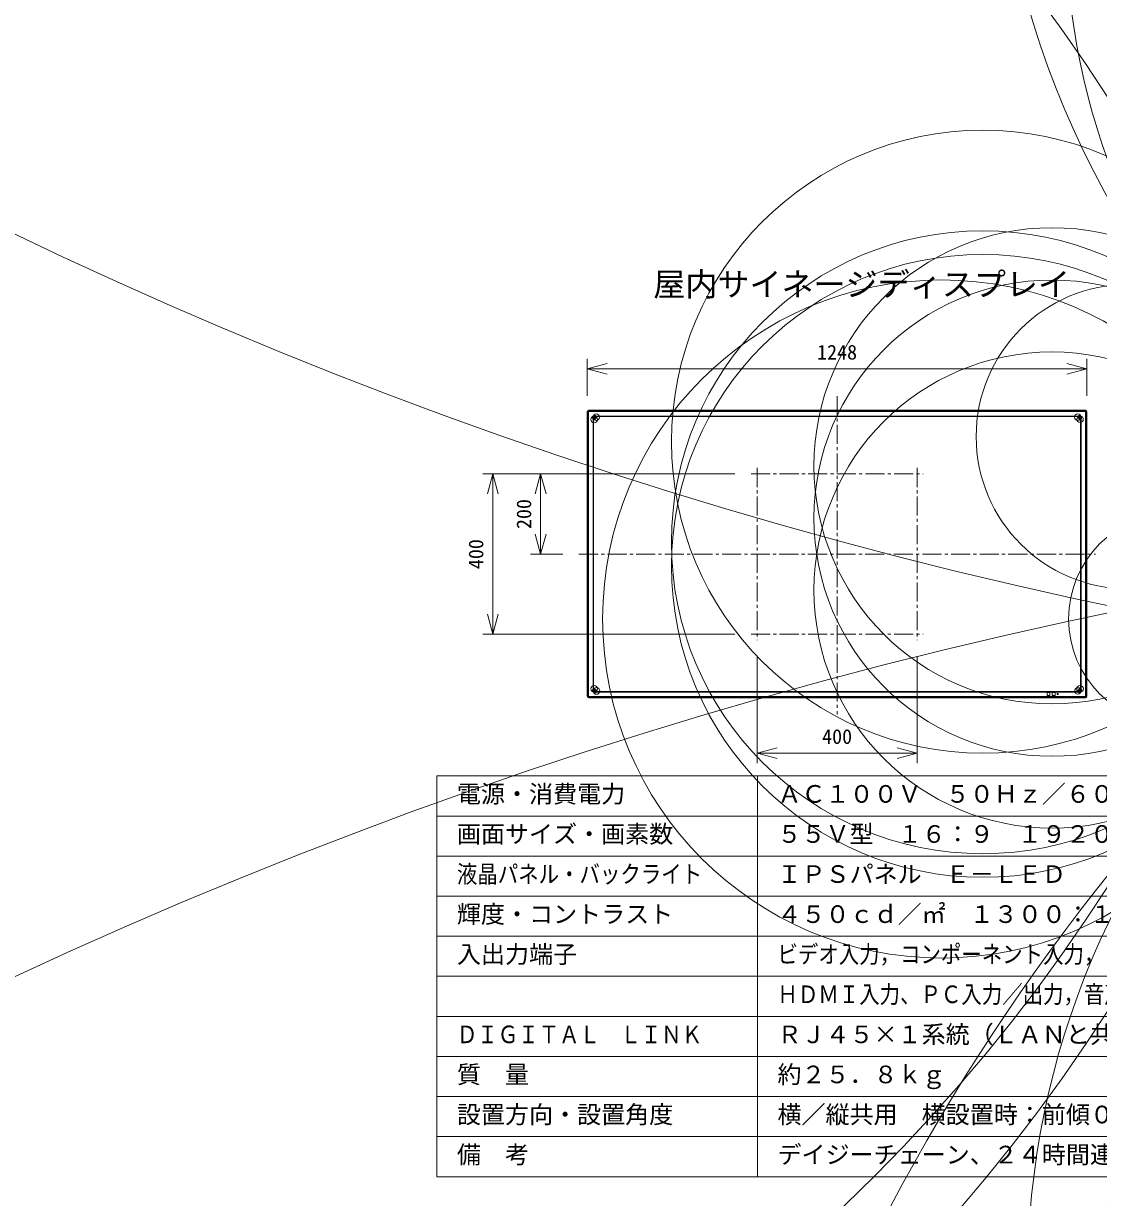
# Model space of a CAD drawing. Units: millimetres, scale not verified. Extents: x -5006 to 778, y -2489 to 2560.
# Drawn here: x -114.1 to 20.1, y -59.1 to 87.4 of the extents above; entities that cross this region are included whole.
import ezdxf
from ezdxf.enums import TextEntityAlignment as Align

# ---------------------------------------------------------------- set-up
doc = ezdxf.new("R2010")
doc.units = ezdxf.units.MM
doc.header["$LTSCALE"] = 0.125
doc.linetypes.add('USER1', pattern=[28.575, 19.05, -3.175, 3.175, -3.175])
for name, color, linetype, lineweight in [('0-0_0', 7, 'Continuous', 18), ('0-3_WAKU', 1, 'Continuous', 18), ('0-5_SUNPO', 7, 'Continuous', 18), ('0-6_GAIKEI', 1, 'Continuous', 18)]:
    doc.layers.add(name, color=color, linetype=linetype, lineweight=lineweight)
doc.layers.add('0-2_MOJI1', color=7, linetype='Continuous')
doc.styles.add('ＭＳ ゴシック', font='')
doc.styles.get('ＭＳ ゴシック').set_extended_font_data('MS Gothic')

# ---------------------------------------------------------------- blocks, each defined once
blk = doc.blocks.new('_Open30')
at = {"layer": '0-0_0'}
blk.add_line((0, 0), (-1, 0), dxfattribs=at)
blk.add_lwpolyline([(-1, 0.26795), (0, 0), (-1, -0.26795)], dxfattribs=at)
blk = doc.blocks.new('D2')
at = {"layer": '0-5_SUNPO'}
for p, q in [((20.7657, 354.4283), (20.7657, 359.0317)), ((83.1257, 354.4283), (83.1257, 359.0317)), ((23.2657, 357.7817), (80.6257, 357.7817))]:
    blk.add_line(p, q, dxfattribs=at)
at = {"layer": '0-5_SUNPO', "xscale": 2.5, "yscale": 2.5, "rotation": 180}
blk.add_blockref('_Open30', (20.7657, 357.7817), dxfattribs=at)
at = {"layer": '0-5_SUNPO', "xscale": 2.5, "yscale": 2.5}
blk.add_blockref('_Open30', (83.1257, 357.7817), dxfattribs=at)
at = {"layer": '0-5_SUNPO', "style": 'ＭＳ ゴシック'}
blk.add_text('1248', height=1.833, dxfattribs=at).set_placement((49.4457, 358.4067), align=Align.BOTTOM_LEFT)
blk = doc.blocks.new('D4')
at = {"layer": '0-5_SUNPO'}
for p, q in [((39.1972, 344.6808), (13.6996, 344.6808)), ((14.9496, 342.1808), (14.9496, 337.1808)), ((17.7286, 334.6808), (13.6996, 334.6808))]:
    blk.add_line(p, q, dxfattribs=at)
at = {"layer": '0-5_SUNPO', "xscale": 2.5, "yscale": 2.5}
for p, rotation in [((14.9496, 344.6808), 90), ((14.9496, 334.6808), 270)]:
    blk.add_blockref('_Open30', p, dxfattribs=dict(at, rotation=rotation))
at = {"layer": '0-5_SUNPO', "style": 'ＭＳ ゴシック'}
blk.add_text('200', height=1.833, rotation=90, dxfattribs=at).set_placement((14.3246, 337.8058), align=Align.BOTTOM_LEFT)
blk = doc.blocks.new('D5')
at = {"layer": '0-5_SUNPO'}
for p, q in [((39.1972, 344.6808), (7.7178, 344.6808)), ((8.9678, 342.1808), (8.9678, 327.1808)), ((39.1972, 324.6808), (7.7178, 324.6808))]:
    blk.add_line(p, q, dxfattribs=at)
at = {"layer": '0-5_SUNPO', "xscale": 2.5, "yscale": 2.5}
for p, rotation in [((8.9678, 344.6808), 90), ((8.9678, 324.6808), 270)]:
    blk.add_blockref('_Open30', p, dxfattribs=dict(at, rotation=rotation))
at = {"layer": '0-5_SUNPO', "style": 'ＭＳ ゴシック'}
blk.add_text('400', height=1.833, rotation=90, dxfattribs=at).set_placement((8.3428, 332.8058), align=Align.BOTTOM_LEFT)
blk = doc.blocks.new('D1')
at = {"layer": '0-5_SUNPO'}
for p, q in [((41.9472, 321.9308), (41.9472, 308.5764)), ((61.9472, 321.9308), (61.9472, 308.5764)), ((44.4472, 309.8264), (59.4472, 309.8264))]:
    blk.add_line(p, q, dxfattribs=at)
at = {"layer": '0-5_SUNPO', "xscale": 2.5, "yscale": 2.5, "rotation": 180}
blk.add_blockref('_Open30', (41.9472, 309.8264), dxfattribs=at)
at = {"layer": '0-5_SUNPO', "xscale": 2.5, "yscale": 2.5}
blk.add_blockref('_Open30', (61.9472, 309.8264), dxfattribs=at)
at = {"layer": '0-5_SUNPO', "style": 'ＭＳ ゴシック'}
blk.add_text('400', height=1.833, dxfattribs=at).set_placement((50.0722, 310.4514), align=Align.BOTTOM_LEFT)

msp = doc.modelspace()

# ---------------------------------------------------------------- linework, layer by layer
at = {"layer": '0-3_WAKU', "color": 4}
for p, q in [((-62.4907, -56.5069), (-62.4907, -6.5069)), ((-62.4907, -6.5069), (62.5093, -6.5069)), ((-22.4907, -56.5069), (-22.4907, -6.5069)), ((-62.4907, -56.5069), (62.5093, -56.5069))]:
    msp.add_line(p, q, dxfattribs=at)
at = {"layer": '0-3_WAKU'}
for p, q in [((62.5093, -11.5069), (-62.4907, -11.5069)), ((62.5093, -16.5069), (-62.4907, -16.5069)), ((62.5093, -21.5069), (-62.4907, -21.5069)), ((-62.4907, -26.5069), (62.5093, -26.5069)), ((-62.4907, -31.5069), (62.5093, -31.5069)), ((-62.4907, -36.5069), (62.5093, -36.5069)), ((-62.4907, -41.5069), (62.5093, -41.5069)), ((-62.4907, -46.5069), (62.5093, -46.5069)), ((-62.4907, -51.5069), (62.5093, -51.5069))]:
    msp.add_line(p, q, dxfattribs=at)
at = {"layer": '0-6_GAIKEI', "color": 9, "linetype": 'USER1'}
for p, q in [((-12.5435, 40.8774), (-12.5435, 1.1444)), ((-23.2935, 31.1739), (-1.7935, 31.1739)), ((-22.5435, 31.9239), (-22.5435, 10.4239)), ((-2.5435, 31.9239), (-2.5435, 10.4239)), ((-44.762, 21.1739), (19.7113, 21.1739)), ((-23.2935, 11.1739), (-1.7935, 11.1739))]:
    msp.add_line(p, q, dxfattribs=at)
at = {"layer": '0-6_GAIKEI', "color": 7}
for p, q in [((-43.7249, 38.9214), (-43.7103, 38.9214)), ((-43.7249, 3.4264), (-43.7249, 38.9214)), ((-43.5249, 39.1214), (-43.5249, 39.1068)), ((-43.5249, 39.1214), (18.4351, 39.1214)), ((18.6351, 38.9214), (18.6351, 3.4264)), ((18.4351, 3.2264), (-43.5249, 3.2264)), ((-12.5435, 2.9615), (-12.5435, 2.914)), ((18.4351, 3.2264), (18.4351, 3.2411)), ((18.6351, 3.4264), (18.6204, 3.4264)), ((-2.3488, 1.5461), (-2.3488, 1.5461)), ((-2.3488, 0.726), (-2.3488, 0.726))]:
    msp.add_line(p, q, dxfattribs=at)
at = {"layer": '0-6_GAIKEI'}
for p, q in [((-43.5542, 38.9214), (-43.7103, 38.9214)), ((-43.7103, 3.4264), (-43.7103, 38.9214)), ((-43.5896, 38.9214), (-43.5896, 3.4264)), ((-43.5542, 38.9214), (-43.5542, 3.4264)), ((-43.5249, 39.1068), (18.4351, 39.1068)), ((-43.5249, 38.9507), (-43.5249, 39.1068)), ((18.4351, 38.9861), (-43.5249, 38.9861)), ((18.4351, 38.9507), (-43.5249, 38.9507)), ((-42.9978, 4.0534), (-42.9978, 38.2944)), ((-42.9978, 38.2944), (-42.9479, 38.2944)), ((-42.9479, 38.2944), (-42.9299, 38.2765)), ((-42.9479, 4.0534), (-42.9479, 38.2944)), ((-42.9299, 4.0713), (-42.9299, 38.2765)), ((-42.8979, 38.3943), (17.8081, 38.3943)), ((-42.8979, 38.3943), (-42.8979, 38.3444)), ((-42.8979, 38.3444), (17.8081, 38.3444)), ((-42.8979, 38.3444), (-42.88, 38.3264)), ((-42.88, 38.3264), (17.7901, 38.3264)), ((17.8081, 38.3444), (17.7901, 38.3264)), ((17.8081, 38.3943), (17.8081, 38.3444)), ((17.858, 38.2944), (17.858, 4.0534)), ((17.908, 38.2944), (17.858, 38.2944)), ((17.908, 38.2944), (17.908, 4.0534)), ((18.4351, 38.9507), (18.4351, 39.1214)), ((18.4644, 38.9214), (18.6351, 38.9214)), ((18.4644, 3.4264), (18.4644, 38.9214)), ((18.4997, 3.4264), (18.4997, 38.9214)), ((18.6204, 38.9214), (18.6204, 3.4264)), ((-43.7249, 3.4264), (-43.5542, 3.4264)), ((-43.5249, 3.2264), (-43.5249, 3.3971)), ((-43.5249, 3.3971), (18.4351, 3.3971)), ((-43.5249, 3.3618), (18.4351, 3.3618)), ((18.4351, 3.2411), (-43.5249, 3.2411)), ((-42.9978, 4.0534), (-42.9479, 4.0534)), ((-42.9299, 4.0713), (-42.9479, 4.0534)), ((17.8081, 3.9535), (-42.898, 3.9535)), ((17.8081, 4.0035), (-42.8979, 4.0035)), ((-42.8979, 3.9535), (-42.8979, 4.0035)), ((14.0101, 3.8839), (13.6501, 3.8839)), ((13.6501, 3.8839), (13.6501, 3.5239)), ((13.6501, 3.5239), (14.0101, 3.5239)), ((14.0101, 3.5239), (14.0101, 3.8839)), ((14.6651, 3.8839), (14.3051, 3.8839)), ((14.3051, 3.8839), (14.3051, 3.5239)), ((14.3051, 3.5239), (14.6651, 3.5239)), ((14.6651, 3.5239), (14.6651, 3.8839)), ((15.0488, 3.7652), (14.9263, 3.7652)), ((14.9263, 3.7652), (14.9263, 3.6427)), ((14.9263, 3.6427), (15.0488, 3.6427)), ((15.0488, 3.6427), (15.0488, 3.7652)), ((17.8081, 3.9535), (17.8081, 4.0035)), ((17.858, 4.0534), (17.8401, 4.0713)), ((17.908, 4.0534), (17.858, 4.0534)), ((18.4351, 3.3971), (18.4351, 3.2411)), ((18.4644, 3.4264), (18.6204, 3.4264))]:
    msp.add_line(p, q, dxfattribs=at)
for points in [[(17.858, 38.2944), (17.8401, 38.2765), (17.8401, 4.0713)], [(17.8081, 4.0035), (17.7901, 4.0214), (-42.88, 4.0214), (-42.8979, 4.0035)]]:
    msp.add_lwpolyline(points, dxfattribs=at)
for centre, radius in [((-2481.7074, 35.9733), 2524.4925), ((146.0455, 605.689), 603.8701), ((-526.2786, 13.1528), 569.0622), ((-160.4568, 96.1191), 215.758), ((-160.4568, 80.6191), 215.758), ((-173.0369, 34.0799), 215.8219), ((124.61, 122.5411), 118.0081), ((101.865, 99.7906), 85.8388), ((-160.4596, -38.2723), 215.761), ((224.2435, -181.4191), 260.0413), ((5.6284, 35.2001), 38.8529), ((14.2687, 32.1898), 29.7057), ((5.628, 22.6476), 38.8533), ((5.6284, 19.7001), 38.8529), ((0.4847, 13.0771), 42.2989), ((14.2686, 25.658), 29.7058), ((23.7944, 35.8336), 18.9906), ((14.2687, 16.6898), 29.7057), ((-42.8554, 37.9794), 0.4171), ((-42.8788, 38.155), 0.1903), ((-42.8857, 38.2282), 0.1664), ((-42.8607, 38.1384), 0.189), ((-42.5946, 38.2547), 0.4052), ((-42.8943, 38.2907), 0.1045), ((-42.859, 38.2867), 0.1388), ((-42.8579, 38.2872), 0.1398), ((-42.9002, 38.2962), 0.0966), ((-42.9009, 38.3003), 0.0927), ((-42.9026, 38.302), 0.0905), ((-42.8917, 38.2622), 0.0823), ((-42.7592, 38.2754), 0.1897), ((-42.8804, 38.2905), 0.0675), ((-42.8797, 38.2908), 0.0681), ((-42.8987, 38.2952), 0.0487), ((-42.8997, 38.2953), 0.0477), ((-42.8762, 38.2584), 0.068), ((-42.8759, 38.2593), 0.0672), ((-42.7418, 38.2572), 0.1891), ((-42.8483, 38.2702), 0.0818), ((-42.8806, 38.277), 0.0489), ((-42.8807, 38.2781), 0.0477), ((17.4931, 38.2518), 0.4171), ((17.7684, 37.991), 0.4052), ((17.652, 38.2572), 0.189), ((17.6687, 38.2753), 0.1903), ((17.7419, 38.2822), 0.1664), ((17.7709, 38.1383), 0.1891), ((17.7891, 38.1557), 0.1897), ((17.8009, 38.2544), 0.1398), ((17.8003, 38.2555), 0.1388), ((17.7759, 38.2882), 0.0823), ((17.8044, 38.2908), 0.1045), ((17.7838, 38.2448), 0.0818), ((17.7721, 38.2727), 0.068), ((17.7729, 38.2724), 0.0672), ((17.8098, 38.2967), 0.0966), ((17.814, 38.2974), 0.0927), ((17.8157, 38.299), 0.0905), ((17.8044, 38.2762), 0.0681), ((17.8042, 38.2769), 0.0675), ((17.7907, 38.277), 0.0489), ((17.7918, 38.2772), 0.0477), ((17.8089, 38.2951), 0.0487), ((17.809, 38.2962), 0.0477), ((114.0769, -69.3366), 102.8817), ((150.1404, -600.5875), 627.691), ((29.5637, 13.0918), 13.22), ((-42.8582, 4.357), 0.4054), ((-42.8607, 4.2095), 0.1891), ((-42.5834, 4.0958), 0.4165), ((17.5047, 4.0931), 0.4052), ((17.7655, 4.3684), 0.4171), ((17.7708, 4.2094), 0.189), ((-42.879, 4.1921), 0.1895), ((-42.8907, 4.0935), 0.1399), ((-42.8902, 4.0924), 0.1389), ((-42.8943, 4.057), 0.1045), ((-42.8319, 4.0655), 0.1662), ((-42.9039, 4.0504), 0.0927), ((-42.8997, 4.0511), 0.0966), ((-42.9056, 4.0488), 0.0905), ((-42.8943, 4.0715), 0.068), ((-42.894, 4.0709), 0.0674), ((-42.8737, 4.103), 0.0818), ((-42.7585, 4.0725), 0.1904), ((-42.8657, 4.0596), 0.0824), ((-42.8987, 4.0527), 0.0487), ((-42.8988, 4.0517), 0.0477), ((-42.7419, 4.0906), 0.189), ((-42.8628, 4.0754), 0.0672), ((-42.8619, 4.0751), 0.068), ((-42.8805, 4.0708), 0.0489), ((-42.8817, 4.0706), 0.0477), ((17.652, 4.0906), 0.1891), ((17.6693, 4.0724), 0.1897), ((17.789, 4.1928), 0.1903), ((17.7681, 4.0606), 0.1398), ((17.7959, 4.1196), 0.1664), ((17.7692, 4.0611), 0.1388), ((17.7585, 4.0776), 0.0818), ((17.8045, 4.0571), 0.1045), ((17.8104, 4.0517), 0.0966), ((17.811, 4.0475), 0.0927), ((17.7864, 4.0894), 0.068), ((17.7861, 4.0886), 0.0672), ((17.8019, 4.0856), 0.0823), ((17.7899, 4.057), 0.0681), ((17.8127, 4.0458), 0.0905), ((17.7906, 4.0573), 0.0675), ((17.7907, 4.0708), 0.0489), ((17.7909, 4.0697), 0.0477), ((17.8088, 4.0526), 0.0487), ((17.8098, 4.0525), 0.0477)]:
    msp.add_circle(centre, radius, dxfattribs=at)
at = {"layer": '0-6_GAIKEI', "color": 7}
for centre, radius, start, end in [((-43.5249, 38.9214), 0.2, 90, 180), ((18.4351, 38.9214), 0.2, 0, 90), ((-43.5249, 3.4264), 0.2, 180, 270), ((18.4351, 3.4264), 0.1854, 270, 0), ((18.4351, 3.4264), 0.2, 270, 0)]:
    msp.add_arc(centre, radius, start, end, dxfattribs=at)
at = {"layer": '0-6_GAIKEI'}
for centre, radius, start, end in [((-43.5249, 38.9214), 0.1854, 90, 180), ((-43.5249, 38.9214), 0.0646, 90, 180), ((-43.5249, 38.9214), 0.0293, 90, 180), ((18.4351, 38.9214), 0.1854, 0, 90), ((18.4351, 38.9214), 0.0646, 0, 90), ((18.4351, 38.9214), 0.0293, 0, 90), ((-43.5249, 3.4264), 0.1854, 180, 270), ((-43.5249, 3.4264), 0.0646, 180, 270), ((-43.5249, 3.4264), 0.0293, 180, 270), ((18.4351, 3.4264), 0.0646, 270, 0), ((18.4351, 3.4264), 0.0293, 270, 0)]:
    msp.add_arc(centre, radius, start, end, dxfattribs=at)

# ---------------------------------------------------------------- block references
at = {"layer": '0-5_SUNPO'}
for name in ['D2', 'D5', 'D4', 'D1']:
    msp.add_blockref(name, (-64.4907, -313.5069), dxfattribs=at)

# ---------------------------------------------------------------- texts
at = {"layer": '0-2_MOJI1', "style": 'ＭＳ ゴシック'}
for s, height, p in [('屋内サイネージディスプレイ', 2.933, (-35.4907, 52.4931)), ('ＡＣ１００Ｖ\u3000５０Ｈｚ／６０Ｈｚ\u3000１５０Ｗ', 2.199, (-19.9907, -10.5069)), ('電源・消費電力', 2.199, (-59.9907, -10.5069)), ('画面サイズ・画素数', 2.199, (-59.9907, -15.5069)), ('５５Ｖ型\u3000１６：９\u3000１９２０×１０８０画素', 2.199, (-19.9907, -15.5069)), ('ＩＰＳパネル\u3000Ｅ－ＬＥＤ', 2.199, (-19.9907, -20.5069)), ('輝度・コントラスト', 2.199, (-59.9907, -25.5069)), ('４５０ｃｄ／㎡\u3000１３００：１', 2.199, (-19.9907, -25.5069)), ('入出力端子', 2.199, (-59.9907, -30.5069)), ('ＲＪ４５×１系統（ＬＡＮと共用）', 2.199, (-19.9907, -40.5069)), ('質\u3000量', 2.199, (-59.9907, -45.5069)), ('約２５．８ｋｇ', 2.199, (-19.9907, -45.5069)), ('設置方向・設置角度', 2.199, (-59.9907, -50.5069)), ('横／縦共用\u3000横設置時：前傾０～２０度まで', 2.199, (-19.9907, -50.5069)), ('備\u3000考', 2.199, (-59.9907, -55.5069)), ('デイジーチェーン、２４時間連続稼動', 2.199, (-19.9907, -55.5069))]:
    msp.add_text(s, height=height, dxfattribs=at).set_placement(p, align=Align.BOTTOM_LEFT)
at = {"layer": '0-2_MOJI1', "style": 'ＭＳ ゴシック', "width": 0.85}
for s, p in [('液晶パネル・バックライト', (-59.9907, -20.5069)), ('ビデオ入力，コンポーネント入力，ＤＶＩ－Ｄ入力／出力', (-19.9907, -30.5069)), ('ＨＤＭＩ入力、ＰＣ入力／出力，音声入力，外部制御端子', (-19.9907, -35.5069)), ('ＤＩＧＩＴＡＬ\u3000ＬＩＮＫ', (-59.9907, -40.5069))]:
    msp.add_text(s, height=2.199, dxfattribs=at).set_placement(p, align=Align.BOTTOM_LEFT)

doc.saveas('drawing.dxf')
